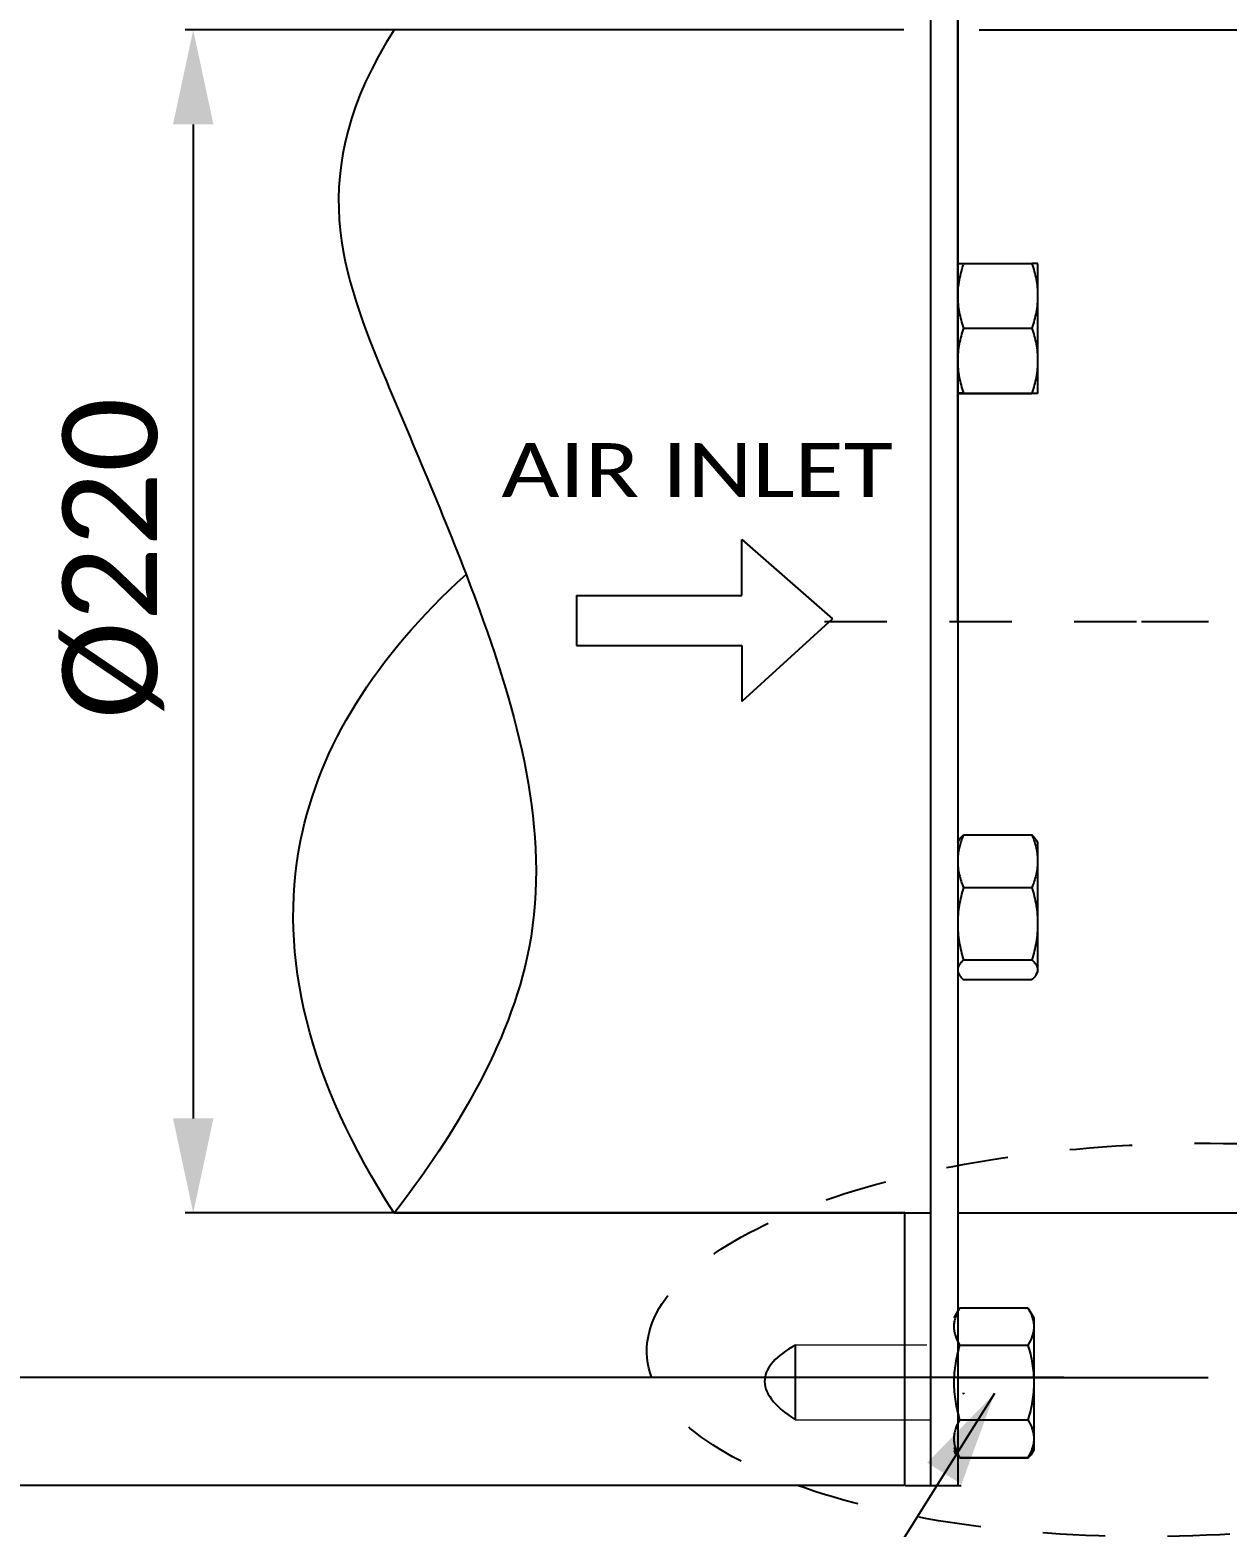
# Model space of a CAD drawing. Header units: millimetres. Extents: x 233 to 4124, y -943 to 2529.
# Drawn here: x 1312.4 to 1534, y 152.9 to 430.1 of the extents above; entities that cross this region are included whole.
import ezdxf
from ezdxf.enums import TextEntityAlignment as Align

# ---------------------------------------------------------------- set-up
doc = ezdxf.new("R2010")
doc.units = ezdxf.units.MM
doc.header["$LTSCALE"] = 115.5
doc.header["$PDMODE"] = 3
doc.header["$PDSIZE"] = 8
doc.linetypes.add('DASHED', pattern=[0.2, 0.1, -0.1])
doc.layers.get('0').update_dxf_attribs({"linetype": 'CONTINUOUS'})
doc.layers.get('Defpoints').update_dxf_attribs({"linetype": 'CONTINUOUS'})
doc.layers.add('00_BUW_DATUM', color=7, linetype='CONTINUOUS')
doc.styles.get("Standard").update_dxf_attribs({"font": 'calibri.ttf'})
doc.dimstyles.new('DIMSTYLE_1', dxfattribs={"dimtxt": 17.5, "dimasz": 17.5, "dimexe": 1.5, "dimexo": 1, "dimgap": 0.875, "dimtad": 1, "dimdec": 0, "dimdsep": 46, "dimtxsty": 'Standard', "dimblk": '_FILLED', "dimblk1": '_FILLED', "dimblk2": '_FILLED', "dimcen": 0.09, "dimazin": 2, "dimtp": 0.01, "dimtm": 0.01, "dimtfac": 1, "dimtdec": 0, "dimtofl": 0, "dimtmove": 0, "dimatfit": 3, "dimldrblk": '_FILLED', "dimfxl": 1, "dimtolj": 1, "dimarcsym": 0})
doc.dimstyles.new('DIMSTYLE_3', dxfattribs={"dimtxt": 17.5, "dimasz": 17.5, "dimexe": 1.5, "dimexo": 1, "dimgap": 0.875, "dimtad": 1, "dimdsep": 46, "dimtxsty": 'Standard', "dimblk": '_FILLED', "dimblk1": '_FILLED', "dimblk2": '_FILLED', "dimcen": 0.09, "dimazin": 2, "dimtp": 0.01, "dimtm": 0.01, "dimtfac": 1, "dimtofl": 0, "dimtmove": 0, "dimatfit": 3, "dimldrblk": '_FILLED', "dimfxl": 1, "dimtolj": 1, "dimarcsym": 0})
doc.dimstyles.get("Standard").update_dxf_attribs({"dimtxt": 17.5, "dimasz": 17.5, "dimexe": 1.5, "dimexo": 1, "dimtad": 1, "dimdsep": 46, "dimtxsty": 'Standard', "dimblk": '_FILLED', "dimblk1": '_FILLED', "dimblk2": '_FILLED', "dimcen": 0.09, "dimazin": 2, "dimtol": 1, "dimtp": 0.01, "dimtm": 0.01, "dimtfac": 1, "dimtofl": 0, "dimtmove": 0, "dimatfit": 3, "dimldrblk": '_FILLED', "dimfxl": 1, "dimtolj": 1, "dimarcsym": 0})

# ---------------------------------------------------------------- blocks, each defined once
blk = doc.blocks.new('_FILLED')
at = {"color": 0, "linetype": 'ByBlock'}
blk.add_solid([(0, 0), (-1, 0.214), (-1, -0.214)], dxfattribs=at)
blk = doc.blocks.new('*D124')
at = {"color": 0, "linetype": 'Continuous', "lineweight": -2}
for p, q in [((1474.15, 430.1), (1341.11, 430.1)), ((1342.61, 412.6), (1342.61, 228.6)), ((1474.15, 211.1), (1341.11, 211.1))]:
    blk.add_line(p, q, dxfattribs=at)
at = {"layer": 'Defpoints', "color": 0}
for p in [(1475.15, 430.1), (1342.61, 211.1), (1475.15, 211.1)]:
    blk.add_point(p, dxfattribs=at)
at = {"color": 0, "linetype": 'ByBlock', "lineweight": -2, "xscale": 17.5, "yscale": 17.5, "zscale": 17.5}
for p, rotation in [((1342.61, 430.1), 90), ((1342.61, 211.1), 270)]:
    blk.add_blockref('_FILLED', p, dxfattribs=dict(at, rotation=rotation))
at = {"color": 0, "insert": (1318.41, 332.27), "char_height": 17.5, "attachment_point": 2, "rotation": 90, "line_spacing_factor": 0.9}
blk.add_mtext('\\A1;%%c220', dxfattribs=at)
blk = doc.blocks.new('*D129')
at = {"color": 0, "linetype": 'Continuous', "lineweight": -2}
for p, q in [((1474.15, 480.6), (1249.71, 480.6)), ((1251.21, 178.1), (1251.21, 463.1)), ((1474.15, 160.6), (1249.71, 160.6))]:
    blk.add_line(p, q, dxfattribs=at)
at = {"layer": 'Defpoints', "color": 0}
for p in [(1251.21, 480.6), (1475.15, 480.6), (1475.15, 160.6)]:
    blk.add_point(p, dxfattribs=at)
at = {"color": 0, "linetype": 'ByBlock', "lineweight": -2, "xscale": 17.5, "yscale": 17.5, "zscale": 17.5}
for p, rotation in [((1251.21, 480.6), 90), ((1251.21, 160.6), 270)]:
    blk.add_blockref('_FILLED', p, dxfattribs=dict(at, rotation=rotation))
at = {"color": 0, "insert": (1227, 332.27), "char_height": 17.5, "attachment_point": 2, "rotation": 90, "line_spacing_factor": 0.9}
blk.add_mtext('\\A1;%%c320', dxfattribs=at)
blk = doc.blocks.new('*D135')
at = {"color": 0, "linetype": 'Continuous', "lineweight": -2}
for p, q in [((1479.35, 486.6), (1479.35, 607.71)), ((1892.15, 351.12), (1892.15, 607.71)), ((1496.85, 606.21), (1874.65, 606.21))]:
    blk.add_line(p, q, dxfattribs=at)
at = {"layer": 'Defpoints', "color": 0}
for p in [(1892.15, 606.21), (1479.35, 485.6), (1892.15, 350.12)]:
    blk.add_point(p, dxfattribs=at)
at = {"color": 0, "linetype": 'ByBlock', "lineweight": -2, "xscale": 17.5, "yscale": 17.5, "zscale": 17.5, "rotation": 180}
blk.add_blockref('_FILLED', (1479.35, 606.21), dxfattribs=at)
at = {"color": 0, "linetype": 'ByBlock', "lineweight": -2, "xscale": 17.5, "yscale": 17.5, "zscale": 17.5}
blk.add_blockref('_FILLED', (1892.15, 606.21), dxfattribs=at)
at = {"color": 0, "insert": (1733.52, 630.42), "char_height": 17.5, "attachment_point": 2, "line_spacing_factor": 0.9}
blk.add_mtext('\\A1;412', dxfattribs=at)
blk = doc.blocks.new('*D137')
at = {"color": 0, "linetype": 'Continuous', "lineweight": -2}
for p, q in [((1454.15, 460.6), (1293.28, 460.6)), ((1294.78, 443.1), (1294.78, 198.1)), ((1503.77, 180.6), (1293.28, 180.6))]:
    blk.add_line(p, q, dxfattribs=at)
at = {"layer": 'Defpoints', "color": 0}
for p in [(1455.15, 460.6), (1294.78, 180.6), (1504.77, 180.6)]:
    blk.add_point(p, dxfattribs=at)
at = {"color": 0, "linetype": 'ByBlock', "lineweight": -2, "xscale": 17.5, "yscale": 17.5, "zscale": 17.5}
for p, rotation in [((1294.78, 460.6), 90), ((1294.78, 180.6), 270)]:
    blk.add_blockref('_FILLED', p, dxfattribs=dict(at, rotation=rotation))
at = {"color": 0, "insert": (1270.57, 332.62), "char_height": 17.5, "attachment_point": 2, "rotation": 90, "line_spacing_factor": 0.9}
blk.add_mtext('\\A1;%%c280', dxfattribs=at)
blk = doc.blocks.new('ARROW_2_BL1', base_point=(965.05, 1014.41))
at = {"color": 7, "linetype": 'Continuous'}
for p, q in [((972, 1019.03), (972, 1029.41)), ((972, 1029.41), (988.75, 1014.72)), ((941.36, 1019.03), (941.36, 1009.78)), ((941.36, 1019.03), (972, 1019.03)), ((988.75, 1014.72), (972, 999.41)), ((941.36, 1009.78), (972, 1009.78)), ((972, 1009.78), (972, 999.41))]:
    blk.add_line(p, q, dxfattribs=at)

msp = doc.modelspace()

# ---------------------------------------------------------------- linework, layer by layer
at = {"linetype": 'Continuous'}
for p, q in [((1479.1499, 160.59902), (1479.1499, 480.59902)), ((1484.1499, 480.59902), (1484.1499, 160.59902)), ((1488.1499, 430.09902), (1562.61354, 430.09902)), ((1518.14955, 320.59902), (1530.60704, 320.59902)), ((1474.34532, 211.09387), (1374.34532, 211.09387)), ((1479.1499, 211.02617), (1379.80723, 211.02617)), ((1474.34532, 160.59387), (1474.34532, 211.09387)), ((1484.1499, 211.09902), (1562.61354, 211.09902)), ((1454.09243, 172.77097), (1454.09243, 186.6272)), ((1479.34532, 160.59387), (1474.34532, 160.59387)), ((1479.1499, 160.59902), (1484.1499, 160.59902)), ((1479.80723, 160.59902), (1484.80723, 160.59902))]:
    msp.add_line(p, q, dxfattribs=at)
for p, q in [((1484.1499, 320.59902), (1484.1499, 460.59902)), ((1484.1499, 320.59902), (1484.1499, 460.59902)), ((1484.1499, 320.59902), (1484.1499, 180.59902)), ((1484.1499, 180.59902), (1530.51741, 180.59902))]:
    msp.add_line(p, q)
at = {"linetype": 'DASHED'}
msp.add_line((1459.50461, 320.59902), (1518.14955, 320.59902), dxfattribs=at)
at = {"linetype": 'Continuous', "const_width": 0.25}
for points in [[(1478.43511, 186.6272), (1454.09243, 186.6272)], [(1479.09243, 172.77097), (1454.09243, 172.77097)]]:
    msp.add_lwpolyline(points, dxfattribs=at)
at = {"linetype": 'DASHED'}
msp.add_ellipse((1524.29392, 187.57272), major_axis=(-97.69816, -2.41226), ratio=0.371976348, dxfattribs=at)
at = {"linetype": 'Continuous'}
for points, knots in [([(1379.80723, 430.09902), (1362.82447, 403.58731), (1375.39835, 371.24437), (1399.00448, 317.42002), (1413.98813, 261.66359), (1389.45539, 223.41823), (1379.80723, 211.02617)], [0, 0, 0, 0, 0.283882304, 0.483821584, 0.767568607, 1, 1, 1, 1]), ([(1379.80723, 211.02617), (1363.98733, 235.57107), (1353.50234, 277.32445), (1376.19969, 313.90463), (1393.11557, 329.30761)], [0, 0, 0, 0, 0.550330011, 1, 1, 1, 1]), ([(1454.09243, 186.6272), (1450.50564, 184.60194), (1446.50923, 180.16076), (1450.09602, 175.38265), (1454.09243, 172.77097)], [0, 0, 0, 0, 0.472991657, 1, 1, 1, 1])]:
    msp.add_open_spline(points, degree=3, knots=knots, dxfattribs=at)
at = {"layer": '00_BUW_DATUM', "linetype": 'Continuous'}
for p, q in [((1485.2217, 386.86377), (1497.87811, 386.86377)), ((1498.9499, 386.82869), (1498.9499, 362.829)), ((1485.2217, 374.899), (1497.87811, 374.899)), ((1485.2217, 362.86408), (1497.87811, 362.86408)), ((1485.2217, 362.79392), (1497.87811, 362.79392)), ((1484.1499, 279.67886), (1484.40414, 280.11921)), ((1485.2217, 281.0811), (1497.87811, 281.0811)), ((1498.69567, 280.11921), (1498.9499, 279.67886)), ((1498.9499, 279.67886), (1498.9499, 255.67886)), ((1485.2217, 271.33288), (1497.87811, 271.33288)), ((1485.2217, 257.93063), (1497.87811, 257.93063)), ((1484.1499, 255.67886), (1484.40414, 255.23851)), ((1498.69567, 255.23851), (1498.9499, 255.67886)), ((1485.2217, 254.27661), (1497.87811, 254.27661)), ((1484.5069, 193.49456), (1483.43511, 191.63833)), ((1484.5069, 193.49456), (1497.16331, 193.49456)), ((1497.16331, 193.49456), (1498.23511, 191.63833)), ((1498.23511, 191.63833), (1498.23511, 167.09585)), ((1484.5069, 186.6272), (1497.16331, 186.6272)), ((1485.16307, 177.76635), (1485.18617, 177.70843)), ((1485.16699, 177.76713), (1485.2217, 177.62037)), ((1485.18617, 177.70843), (1485.2217, 177.62037)), ((1485.19851, 177.71324), (1485.2217, 177.67255)), ((1485.2002, 177.71349), (1485.2217, 177.67255)), ((1484.5069, 172.77097), (1497.16331, 172.77097)), ((1483.43511, 167.63833), (1484.48369, 165.82214)), ((1483.43511, 167.09585), (1483.66988, 166.68921)), ((1497.18652, 165.82214), (1498.23511, 167.63833)), ((1498.00033, 166.68921), (1498.23511, 167.09585)), ((1484.5069, 165.78211), (1497.16331, 165.78211)), ((1484.5069, 165.72992), (1497.16331, 165.72992)), ((1497.21802, 165.87668), (1497.16331, 165.72992)), ((1497.18481, 165.82304), (1497.16331, 165.78211)), ((1497.18649, 165.82279), (1497.16331, 165.78211)), ((1497.18174, 165.77546), (1497.16331, 165.72992)), ((1497.22194, 165.8759), (1497.18174, 165.77546))]:
    msp.add_line(p, q, dxfattribs=at)
for centre, radius, start, end in [((1489.73968, 182.75865), 6.84208, 227.9769524, 228.3615585), ((1489.8901, 182.92778), 7.06842, 228.3611442, 228.665115), ((1492.49491, 171.03733), 7.06842, 311.334885, 311.6388558), ((1492.64533, 170.8682), 6.84208, 311.6384415, 312.0230476)]:
    msp.add_arc(centre, radius, start, end, dxfattribs=at)
for points, knots in [([(1484.1499, 386.82869), (1484.1499, 386.83041), (1484.15914, 386.83132), (1484.17043, 386.83388), (1484.19505, 386.8356), (1484.2265, 386.83789), (1484.26773, 386.83999), (1484.3393, 386.84316), (1484.44925, 386.84689), (1484.60391, 386.85117), (1484.78716, 386.85544), (1484.99626, 386.8597), (1485.14398, 386.86241), (1485.2217, 386.86377)], [0, 0, 0, 0, 0.004811009, 0.017946575, 0.039568801, 0.069620026, 0.107929537, 0.154290339, 0.270245159, 0.415275704, 0.586941558, 0.782685582, 1, 1, 1, 1]), ([(1485.2217, 386.86377), (1485.10446, 386.51308), (1484.6656, 385.10935), (1484.35829, 383.66049), (1484.24082, 382.56546)], [0, 0, 0, 0, 0.251358072, 1, 1, 1, 1]), ([(1498.9499, 386.82869), (1498.9499, 386.83041), (1498.94066, 386.83132), (1498.92938, 386.83388), (1498.90475, 386.8356), (1498.87331, 386.83789), (1498.83207, 386.83999), (1498.7605, 386.84316), (1498.65055, 386.84689), (1498.49589, 386.85117), (1498.31264, 386.85544), (1498.10354, 386.8597), (1497.95582, 386.86241), (1497.87811, 386.86377)], [0, 0, 0, 0, 0.004811009, 0.017946575, 0.039568801, 0.069620026, 0.107929537, 0.154290339, 0.270245159, 0.415275704, 0.586941558, 0.782685582, 1, 1, 1, 1]), ([(1497.87811, 386.86377), (1498.20158, 385.89619), (1498.74333, 383.93017), (1498.9499, 381.89382), (1498.9499, 380.88138)], [0, 0, 0, 0, 0.501914226, 1, 1, 1, 1]), ([(1484.1499, 380.88138), (1484.1499, 379.86895), (1484.35647, 377.8326), (1484.89822, 375.86658), (1485.2217, 374.899)], [0, 0, 0, 0, 0.498085788, 1, 1, 1, 1]), ([(1498.9499, 380.88138), (1498.9499, 379.86895), (1498.74333, 377.8326), (1498.20158, 375.86658), (1497.87811, 374.899)], [0, 0, 0, 0, 0.498085788, 1, 1, 1, 1]), ([(1485.2217, 374.899), (1484.89816, 373.92555), (1484.35638, 371.94766), (1484.1499, 369.89986), (1484.1499, 368.88154)], [0, 0, 0, 0, 0.501832278, 1, 1, 1, 1]), ([(1497.87811, 374.899), (1498.20165, 373.92555), (1498.74342, 371.94766), (1498.9499, 369.89986), (1498.9499, 368.88154)], [0, 0, 0, 0, 0.501832278, 1, 1, 1, 1]), ([(1484.1499, 368.88154), (1484.1499, 367.86322), (1484.35638, 365.81541), (1484.89816, 363.83753), (1485.2217, 362.86408)], [0, 0, 0, 0, 0.498167736, 1, 1, 1, 1]), ([(1498.9499, 368.88154), (1498.9499, 367.86322), (1498.74342, 365.81541), (1498.20165, 363.83753), (1497.87811, 362.86408)], [0, 0, 0, 0, 0.498167736, 1, 1, 1, 1]), ([(1485.2217, 362.86408), (1485.14398, 362.86271), (1484.99626, 362.86001), (1484.78716, 362.85575), (1484.60391, 362.85148), (1484.44925, 362.8472), (1484.3393, 362.84347), (1484.26773, 362.8403), (1484.2265, 362.8382), (1484.19505, 362.83591), (1484.17043, 362.83419), (1484.15914, 362.83163), (1484.1499, 362.83072), (1484.1499, 362.829)], [0, 0, 0, 0, 0.217314417, 0.413058443, 0.584724309, 0.729754853, 0.845709679, 0.892070477, 0.930379975, 0.960431206, 0.982053437, 0.995188996, 1, 1, 1, 1]), ([(1484.1499, 362.829), (1484.1499, 362.82728), (1484.15914, 362.82637), (1484.17043, 362.82381), (1484.19505, 362.82209), (1484.2265, 362.8198), (1484.26773, 362.8177), (1484.3393, 362.81453), (1484.44925, 362.81081), (1484.60391, 362.80652), (1484.78716, 362.80226), (1484.99626, 362.79799), (1485.14398, 362.79529), (1485.2217, 362.79392)], [0, 0, 0, 0, 0.004811009, 0.017946575, 0.039568801, 0.069620026, 0.107929537, 0.154290339, 0.270245159, 0.415275704, 0.586941558, 0.782685582, 1, 1, 1, 1]), ([(1497.87811, 362.86408), (1497.95582, 362.86271), (1498.10354, 362.86001), (1498.31264, 362.85575), (1498.49589, 362.85148), (1498.65055, 362.8472), (1498.7605, 362.84347), (1498.83207, 362.8403), (1498.87331, 362.8382), (1498.90475, 362.83591), (1498.92938, 362.83419), (1498.94066, 362.83163), (1498.9499, 362.83072), (1498.9499, 362.829)], [0, 0, 0, 0, 0.217314417, 0.413058443, 0.584724309, 0.729754853, 0.845709679, 0.892070477, 0.930379975, 0.960431206, 0.982053437, 0.995188996, 1, 1, 1, 1]), ([(1498.9499, 362.829), (1498.9499, 362.82728), (1498.94066, 362.82637), (1498.92938, 362.82381), (1498.90475, 362.82209), (1498.87331, 362.8198), (1498.83207, 362.8177), (1498.7605, 362.81453), (1498.65055, 362.81081), (1498.49589, 362.80652), (1498.31264, 362.80226), (1498.10354, 362.79799), (1497.95582, 362.79529), (1497.87811, 362.79392)], [0, 0, 0, 0, 0.004811009, 0.017946575, 0.039568801, 0.069620026, 0.107929537, 0.154290339, 0.270245159, 0.415275704, 0.586941558, 0.782685582, 1, 1, 1, 1]), ([(1485.2217, 281.0811), (1484.90097, 280.29947), (1484.36035, 278.70958), (1484.1499, 277.03376), (1484.1499, 276.20699)], [0, 0, 0, 0, 0.505417161, 1, 1, 1, 1]), ([(1484.40414, 280.11921), (1484.50371, 280.29165), (1484.75793, 280.63212), (1485.05715, 280.93079), (1485.2217, 281.0811)], [0, 0, 0, 0, 0.471854684, 1, 1, 1, 1]), ([(1498.69566, 280.11921), (1498.5961, 280.29165), (1498.34187, 280.63212), (1498.04266, 280.93079), (1497.87811, 281.0811)], [0, 0, 0, 0, 0.471854684, 1, 1, 1, 1]), ([(1497.87811, 281.0811), (1498.19884, 280.29947), (1498.73945, 278.70958), (1498.9499, 277.03376), (1498.9499, 276.20699)], [0, 0, 0, 0, 0.505417161, 1, 1, 1, 1]), ([(1484.1499, 276.20699), (1484.1499, 275.38022), (1484.36035, 273.7044), (1484.90097, 272.11451), (1485.2217, 271.33288)], [0, 0, 0, 0, 0.494582853, 1, 1, 1, 1]), ([(1498.9499, 276.20699), (1498.9499, 275.38022), (1498.73945, 273.7044), (1498.19884, 272.11451), (1497.87811, 271.33288)], [0, 0, 0, 0, 0.494582853, 1, 1, 1, 1]), ([(1485.2217, 271.33288), (1484.89705, 270.24511), (1484.3549, 268.03638), (1484.1499, 265.76479), (1484.1499, 264.63175)], [0, 0, 0, 0, 0.500472739, 1, 1, 1, 1]), ([(1497.87811, 271.33288), (1498.20276, 270.24511), (1498.7449, 268.03638), (1498.9499, 265.76479), (1498.9499, 264.63175)], [0, 0, 0, 0, 0.500472739, 1, 1, 1, 1]), ([(1484.1499, 264.63175), (1484.1499, 263.49872), (1484.3549, 261.22712), (1484.89705, 259.01839), (1485.2217, 257.93063)], [0, 0, 0, 0, 0.499527276, 1, 1, 1, 1]), ([(1498.9499, 264.63175), (1498.9499, 263.49872), (1498.7449, 261.22712), (1498.20276, 259.01839), (1497.87811, 257.93063)], [0, 0, 0, 0, 0.499527276, 1, 1, 1, 1]), ([(1485.2217, 257.93063), (1485.06649, 257.78885), (1484.78255, 257.50664), (1484.4343, 257.05387), (1484.20536, 256.5873), (1484.1499, 256.25998), (1484.1499, 256.10362)], [0, 0, 0, 0, 0.289894401, 0.550884782, 0.784376546, 1, 1, 1, 1]), ([(1497.87811, 257.93063), (1498.03331, 257.78885), (1498.31725, 257.50664), (1498.66551, 257.05387), (1498.89445, 256.5873), (1498.9499, 256.25998), (1498.9499, 256.10362)], [0, 0, 0, 0, 0.289894401, 0.550884782, 0.784376546, 1, 1, 1, 1]), ([(1484.40414, 255.23851), (1484.50371, 255.06607), (1484.75793, 254.72559), (1485.05715, 254.42693), (1485.2217, 254.27661)], [0, 0, 0, 0, 0.471854684, 1, 1, 1, 1]), ([(1498.69566, 255.23851), (1498.5961, 255.06607), (1498.34187, 254.72559), (1498.04266, 254.42693), (1497.87811, 254.27661)], [0, 0, 0, 0, 0.471854684, 1, 1, 1, 1]), ([(1498.9499, 256.10362), (1498.9499, 255.95741), (1498.90194, 255.65285), (1498.77417, 255.37449), (1498.69566, 255.23851)], [0, 0, 0, 0, 0.482186766, 1, 1, 1, 1]), ([(1484.48369, 193.45453), (1484.17611, 192.9218), (1483.77771, 192.09472), (1483.48509, 190.93086), (1483.43511, 190.34862), (1483.43511, 190.06088)], [0, 0, 0, 0, 0.514227646, 0.759464065, 1, 1, 1, 1]), ([(1497.18652, 193.45453), (1497.4941, 192.9218), (1497.89251, 192.09472), (1498.18512, 190.93086), (1498.23511, 190.34862), (1498.23511, 190.06088)], [0, 0, 0, 0, 0.514227646, 0.759464065, 1, 1, 1, 1]), ([(1483.43511, 190.06088), (1483.43511, 189.76964), (1483.48635, 189.18018), (1483.78606, 188.00213), (1484.19317, 187.16584), (1484.5069, 186.6272)], [0, 0, 0, 0, 0.240367425, 0.485536153, 1, 1, 1, 1]), ([(1498.23511, 190.06088), (1498.23511, 189.76964), (1498.18386, 189.18018), (1497.88415, 188.00213), (1497.47704, 187.16584), (1497.16331, 186.6272)], [0, 0, 0, 0, 0.240367425, 0.485536153, 1, 1, 1, 1]), ([(1484.5069, 186.6272), (1484.18195, 185.50154), (1483.63971, 183.2163), (1483.43511, 180.87023), (1483.43511, 179.69909)], [0, 0, 0, 0, 0.500104482, 1, 1, 1, 1]), ([(1497.16331, 186.6272), (1497.48826, 185.50154), (1498.0305, 183.2163), (1498.23511, 180.87023), (1498.23511, 179.69909)], [0, 0, 0, 0, 0.500104482, 1, 1, 1, 1]), ([(1483.43511, 179.69909), (1483.43511, 178.52795), (1483.63971, 176.18188), (1484.18195, 173.89664), (1484.5069, 172.77097)], [0, 0, 0, 0, 0.499895532, 1, 1, 1, 1]), ([(1498.23511, 179.69909), (1498.23511, 178.52795), (1498.0305, 176.18188), (1497.48826, 173.89664), (1497.16331, 172.77097)], [0, 0, 0, 0, 0.499895532, 1, 1, 1, 1]), ([(1484.5069, 172.77097), (1484.19274, 172.22207), (1483.78561, 171.37027), (1483.48629, 170.17241), (1483.43511, 169.57289), (1483.43511, 169.27654)], [0, 0, 0, 0, 0.513849028, 0.759221037, 1, 1, 1, 1]), ([(1497.16331, 172.77097), (1497.47747, 172.22207), (1497.8846, 171.37027), (1498.18392, 170.17241), (1498.23511, 169.57289), (1498.23511, 169.27654)], [0, 0, 0, 0, 0.513849028, 0.759221037, 1, 1, 1, 1]), ([(1483.43511, 169.27654), (1483.43511, 168.98374), (1483.48504, 168.39155), (1483.77729, 167.2081), (1484.17572, 166.36569), (1484.48372, 165.82279)], [0, 0, 0, 0, 0.240940645, 0.486377773, 1, 1, 1, 1]), ([(1498.23511, 169.27654), (1498.23511, 168.98374), (1498.18517, 168.39155), (1497.89293, 167.2081), (1497.49449, 166.36569), (1497.18649, 165.82279)], [0, 0, 0, 0, 0.240940645, 0.486377773, 1, 1, 1, 1]), ([(1484.44459, 165.78539), (1484.28813, 165.92639), (1484.00426, 166.20641), (1483.76357, 166.52696), (1483.66988, 166.68921)], [0, 0, 0, 0, 0.529233617, 1, 1, 1, 1]), ([(1497.22562, 165.78539), (1497.38208, 165.92639), (1497.66595, 166.20641), (1497.90664, 166.52696), (1498.00033, 166.68921)], [0, 0, 0, 0, 0.529233617, 1, 1, 1, 1])]:
    msp.add_open_spline(points, degree=3, knots=knots, dxfattribs=at)

# ---------------------------------------------------------------- block references
at = {"linetype": 'Continuous'}
msp.add_blockref('ARROW_2_BL1', (1437.25606, 320.75178), dxfattribs=at)

# ---------------------------------------------------------------- texts
at = {"linetype": 'Continuous', "width": 1.181322}
msp.add_text('AIR INLET', height=10, dxfattribs=at).set_placement((1399.66258, 343.60481), (1472.11394, 343.60481), align=Align.FIT)

# ---------------------------------------------------------------- dimensions: what is measured, and where the dimension line sits
at = {"linetype": 'Continuous'}
dim = msp.add_linear_dim(base=(1892.1499, 606.21439), p1=(1479.34532, 485.59902), p2=(1892.1499, 350.12067), text='412', dimstyle='DIMSTYLE_1', override={"dimtxsty": 'Standard'}, dxfattribs=at)
dim.commit()
dim.dimension.update_dxf_attribs({"geometry": '*D135', "text_midpoint": (1733.51808, 606.21439), "dimtype": 160})
dim = msp.add_linear_dim(base=(1251.2056, 480.59902), p1=(1475.1499, 160.59902), p2=(1475.1499, 480.59902), angle=90, text='%%c<>', dimstyle='DIMSTYLE_3', dxfattribs=at)
dim.commit()
dim.dimension.update_dxf_attribs({"geometry": '*D129', "text_midpoint": (1251.2056, 332.26569), "dimtype": 160})
for base, p1, p2, text, picture, middle in [((1294.78329, 180.59902), (1455.1499, 460.59902), (1504.76671, 180.59902), '%%c280', '*D137', (1294.78329, 332.61834)), ((1342.61383, 211.09902), (1475.1499, 430.09902), (1475.1499, 211.09902), '%%c220', '*D124', (1342.61383, 332.26569))]:
    dim = msp.add_linear_dim(base=base, p1=p1, p2=p2, angle=270, text=text, dimstyle='DIMSTYLE_3', override={"dimtxsty": 'Standard'}, dxfattribs=at)
    dim.commit()
    dim.dimension.update_dxf_attribs({"geometry": picture, "text_midpoint": middle, "dimtype": 160})

# ---------------------------------------------------------------- leaders
for points in [[(1490.98256, 177.67255), (1458.19344, 125.45524), (1428.19344, 125.45524)], [(1567.26883, 179.5974), (1460.40107, 40.38157), (1430.40107, 40.38157)]]:
    msp.add_leader(points, dimstyle='Standard', override={"dimtad": 0}, dxfattribs=at)

doc.saveas('drawing.dxf')
